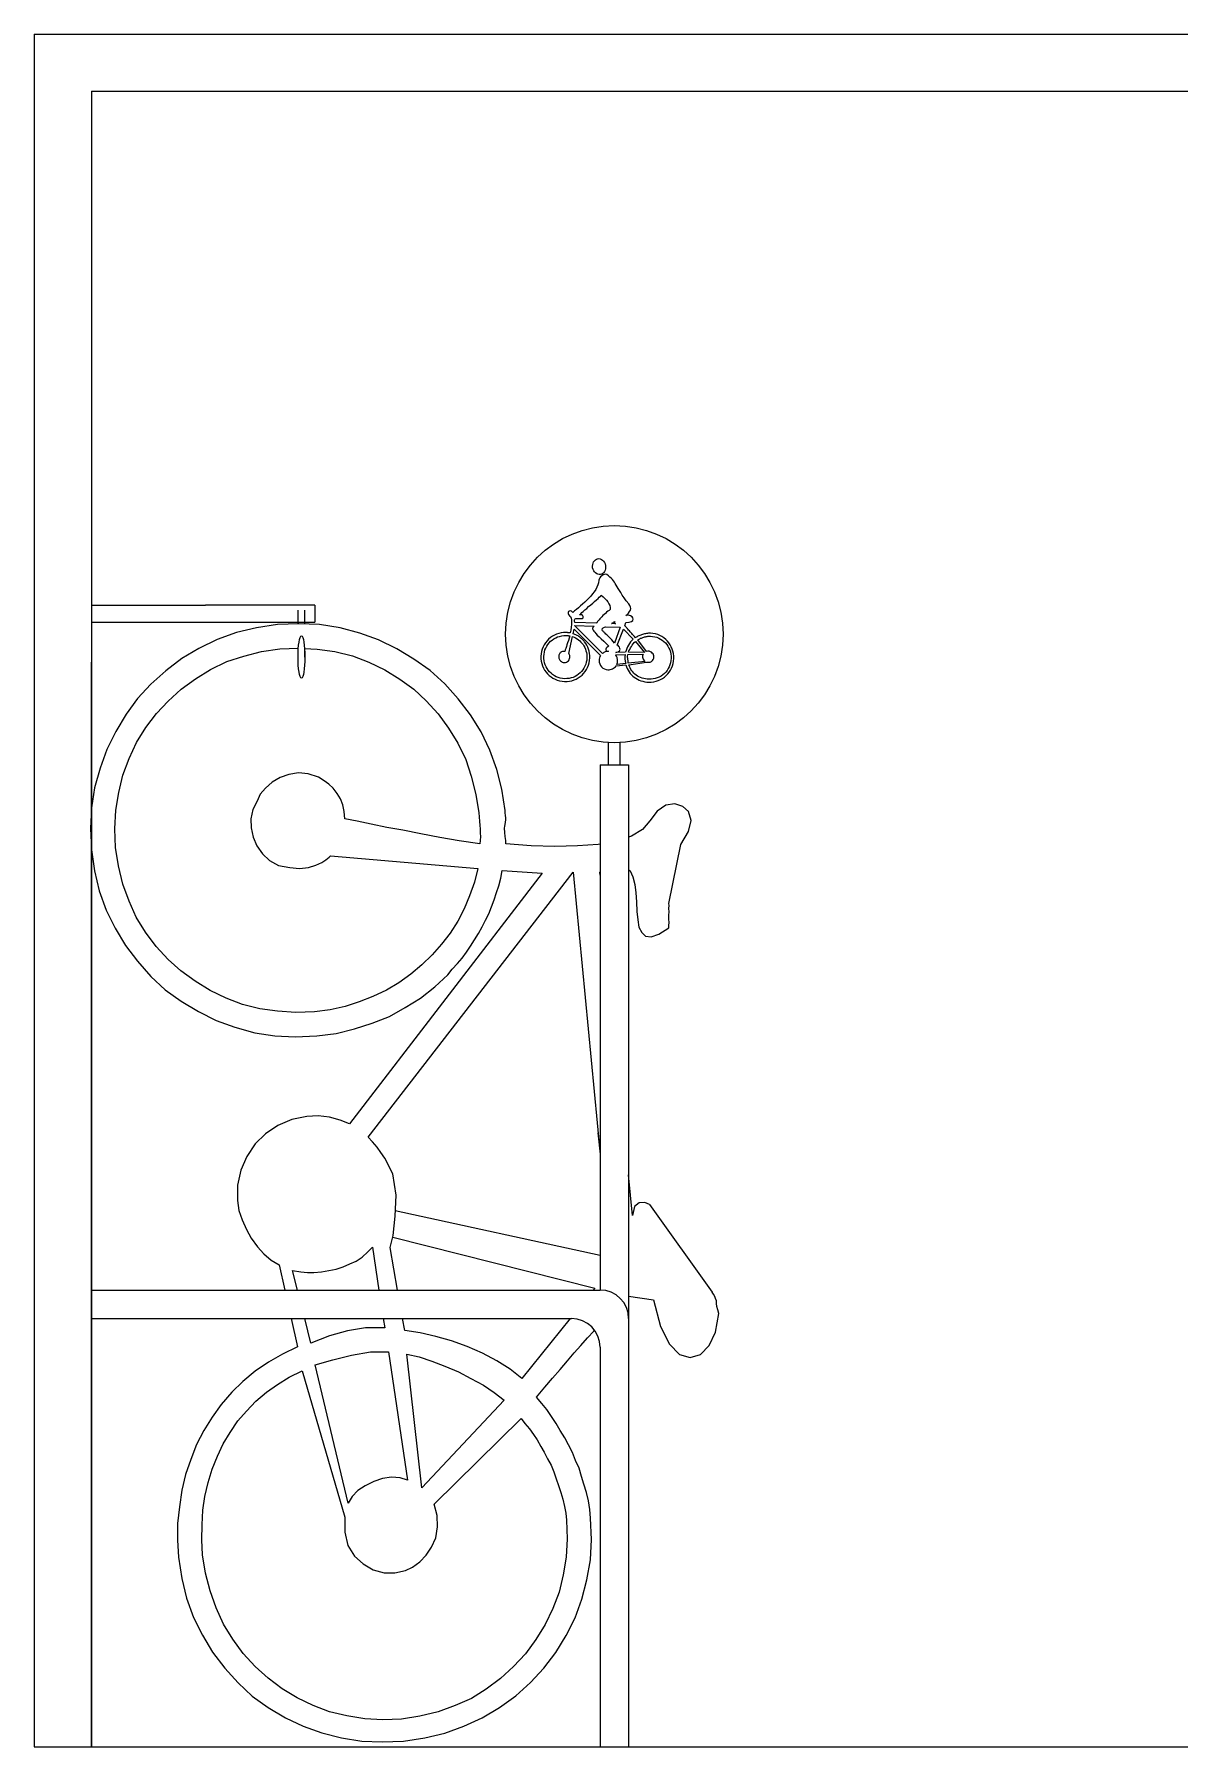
# Model space of a CAD drawing. Header units: millimetres. Extents: x 2878 to 6301, y 540 to 1980.
# Drawn here: x 2931.081 to 2933.086, y 904.068 to 907.068 of the extents above; entities that cross this region are included whole.
import ezdxf

# ---------------------------------------------------------------- set-up
doc = ezdxf.new("R2010")
doc.units = ezdxf.units.MM
doc.header["$LTSCALE"] = 4
doc.layers.add('COTAS', color=35, linetype='Continuous', lineweight=5)

msp = doc.modelspace()

# ---------------------------------------------------------------- linework, layer by layer
for points in [[(2932.0723, 905.9799), (2932.0713, 905.9781), (2932.0704, 905.976), (2932.0699, 905.9737), (2932.0697, 905.9714), (2932.0699, 905.9682), (2932.0708, 905.9652), (2932.0722, 905.9625), (2932.074, 905.9601), (2932.0764, 905.958), (2932.079, 905.9564), (2932.082, 905.9554), (2932.0851, 905.9549), (2932.0872, 905.9549), (2932.0892, 905.9553), (2932.0913, 905.956), (2932.0932, 905.9567), (2932.0951, 905.9578), (2932.0968, 905.9589), (2932.0982, 905.9603), (2932.0995, 905.9617), (2932.1168, 905.9634), (2932.1178, 905.9601), (2932.1191, 905.957), (2932.1206, 905.954), (2932.1224, 905.9512), (2932.1243, 905.9486), (2932.1265, 905.9461), (2932.1289, 905.9439), (2932.1314, 905.9419), (2932.1341, 905.94), (2932.137, 905.9384), (2932.14, 905.9369), (2932.1431, 905.9358), (2932.1464, 905.9348), (2932.1498, 905.934), (2932.1533, 905.9335), (2932.1568, 905.9333), (2932.1612, 905.9334), (2932.1654, 905.9338), (2932.1695, 905.9347), (2932.1734, 905.9361), (2932.1772, 905.9377), (2932.1808, 905.9398), (2932.1841, 905.9422), (2932.1872, 905.9447), (2932.19, 905.9477), (2932.1926, 905.951), (2932.1948, 905.9544), (2932.1967, 905.958), (2932.1982, 905.962), (2932.1994, 905.966), (2932.2001, 905.9702), (2932.2005, 905.9746), (2932.2004, 905.979), (2932.2, 905.9832), (2932.1991, 905.9873), (2932.1978, 905.9913), (2932.1962, 905.9951), (2932.1942, 905.9988), (2932.1919, 906.0022), (2932.1893, 906.0053), (2932.1864, 906.0082), (2932.1832, 906.0107), (2932.1798, 906.0131), (2932.1761, 906.0149), (2932.1723, 906.0165), (2932.1683, 906.0178), (2932.1641, 906.0185), (2932.1597, 906.0189), (2932.158, 906.019), (2932.1561, 906.0189), (2932.1543, 906.0187), (2932.1526, 906.0184), (2932.1509, 906.0181), (2932.1492, 906.0179), (2932.1475, 906.0173), (2932.1458, 906.0169), (2932.1441, 906.0163), (2932.1426, 906.0158), (2932.1409, 906.015), (2932.1394, 906.0143), (2932.1378, 906.0136), (2932.1363, 906.0128), (2932.1349, 906.0119), (2932.1334, 906.0111), (2932.1316, 906.013), (2932.13, 906.0148), (2932.1284, 906.0166), (2932.1268, 906.0184), (2932.1254, 906.02), (2932.124, 906.0215), (2932.1227, 906.0231), (2932.1214, 906.0245), (2932.1203, 906.0258), (2932.1193, 906.027), (2932.1184, 906.0281), (2932.1175, 906.0292), (2932.1167, 906.0302), (2932.1161, 906.0309), (2932.1155, 906.0316), (2932.1151, 906.0322), (2932.1166, 906.0376), (2932.1223, 906.0384), (2932.1262, 906.0398), (2932.1286, 906.0415), (2932.1294, 906.0436), (2932.129, 906.0458), (2932.1275, 906.0479), (2932.1249, 906.0495), (2932.1212, 906.0507), (2932.1204, 906.0506), (2932.1196, 906.0505), (2932.1191, 906.0505), (2932.1185, 906.0505), (2932.118, 906.0504), (2932.1175, 906.0503), (2932.1171, 906.0501), (2932.1166, 906.0499), (2932.1192, 906.0521), (2932.1215, 906.0544), (2932.1232, 906.0569), (2932.1245, 906.0594), (2932.1251, 906.0621), (2932.1249, 906.0647), (2932.1238, 906.0675), (2932.1218, 906.0702), (2932.1174, 906.076), (2932.1136, 906.0811), (2932.1104, 906.0858), (2932.1076, 906.0901), (2932.1052, 906.0939), (2932.1032, 906.0973), (2932.1013, 906.1005), (2932.0997, 906.1034), (2932.098, 906.106), (2932.0965, 906.1085), (2932.0949, 906.1108), (2932.0931, 906.1131), (2932.0911, 906.1152), (2932.0888, 906.1173), (2932.0861, 906.1195), (2932.083, 906.1217), (2932.0811, 906.1223), (2932.0789, 906.1221), (2932.0766, 906.1212), (2932.0745, 906.1198), (2932.0724, 906.118), (2932.0708, 906.1159), (2932.0696, 906.1138), (2932.0691, 906.1117), (2932.0686, 906.1075), (2932.0675, 906.1035), (2932.0658, 906.0994), (2932.0638, 906.0954), (2932.0613, 906.0915), (2932.0584, 906.0877), (2932.0552, 906.0839), (2932.0518, 906.0803), (2932.0483, 906.0767), (2932.0445, 906.0733), (2932.0408, 906.07), (2932.0372, 906.0668), (2932.0336, 906.0637), (2932.0301, 906.0608), (2932.0269, 906.058), (2932.0239, 906.0554), (2932.0214, 906.0574), (2932.0192, 906.0581), (2932.0173, 906.0578), (2932.0161, 906.0568), (2932.0154, 906.0552), (2932.0154, 906.0534), (2932.0164, 906.0515), (2932.0182, 906.0497), (2932.0198, 906.048), (2932.0208, 906.0455), (2932.0214, 906.0423), (2932.0217, 906.0385), (2932.0214, 906.0342), (2932.0209, 906.0295), (2932.0201, 906.0246), (2932.019, 906.0195), (2932.0183, 906.0196), (2932.0175, 906.0196), (2932.0167, 906.0196), (2932.0158, 906.0197), (2932.0154, 906.0198), (2932.0151, 906.0199), (2932.0146, 906.0201), (2932.0141, 906.0202), (2932.0137, 906.0202), (2932.0132, 906.0202), (2932.0126, 906.0202), (2932.0122, 906.0203), (2932.0077, 906.0202), (2932.0035, 906.0196), (2931.9994, 906.0187), (2931.9954, 906.0175), (2931.9916, 906.0157), (2931.988, 906.0136), (2931.9846, 906.0113), (2931.9814, 906.0086), (2931.9787, 906.0056), (2931.9761, 906.0024), (2931.9738, 905.9988), (2931.9719, 905.9952), (2931.9702, 905.9913), (2931.969, 905.9871), (2931.9683, 905.9829), (2931.9679, 905.9785), (2931.968, 905.9741), (2931.9685, 905.9699), (2931.9694, 905.9658), (2931.9707, 905.9618), (2931.9724, 905.958), (2931.9744, 905.9544), (2931.9768, 905.9509), (2931.9794, 905.9478), (2931.9823, 905.945), (2931.9856, 905.9425), (2931.989, 905.9401), (2931.9927, 905.9383), (2931.9966, 905.9366), (2932.0006, 905.9354), (2932.0048, 905.9347), (2932.0092, 905.9343), (2932.0136, 905.9344), (2932.0178, 905.9348), (2932.022, 905.9357), (2932.026, 905.9371), (2932.0298, 905.9387), (2932.0333, 905.9408), (2932.0368, 905.9432), (2932.0399, 905.9457), (2932.0427, 905.9487), (2932.0452, 905.952), (2932.0476, 905.9554), (2932.0495, 905.959), (2932.0511, 905.9629), (2932.0523, 905.967), (2932.053, 905.9712), (2932.0534, 905.9756), (2932.0534, 905.9797), (2932.053, 905.9835), (2932.0523, 905.9873), (2932.0514, 905.991), (2932.05, 905.9945), (2932.0485, 905.9979), (2932.0465, 906.0011), (2932.0444, 906.0041), (2932.0434, 906.0052), (2932.0423, 906.0064), (2932.0413, 906.0075), (2932.0402, 906.0086), (2932.0391, 906.0095), (2932.0379, 906.0105), (2932.0367, 906.0115), (2932.0354, 906.0125), (2932.0342, 906.0133), (2932.0329, 906.0142), (2932.0316, 906.0149), (2932.0302, 906.0157), (2932.0288, 906.0163), (2932.0274, 906.0169), (2932.0259, 906.0176), (2932.0244, 906.0181), (2932.026, 906.0262), (2932.0723, 905.9799)], [(2932.0672, 906.1495), (2932.0694, 906.1497), (2932.0716, 906.1492), (2932.0737, 906.1484), (2932.0758, 906.147), (2932.0774, 906.1452), (2932.079, 906.143), (2932.0801, 906.1406), (2932.0809, 906.1377), (2932.0812, 906.1348), (2932.081, 906.132), (2932.0803, 906.1295), (2932.0794, 906.1272), (2932.078, 906.1252), (2932.0764, 906.1237), (2932.0744, 906.1226), (2932.0722, 906.1221), (2932.07, 906.1219), (2932.0678, 906.1223), (2932.0656, 906.1232), (2932.0637, 906.1246), (2932.0619, 906.1263), (2932.0604, 906.1284), (2932.0592, 906.1308), (2932.0584, 906.1335), (2932.0583, 906.1364), (2932.0585, 906.1391), (2932.0591, 906.1416), (2932.0602, 906.144), (2932.0615, 906.146), (2932.0632, 906.1477), (2932.0651, 906.1489), (2932.0672, 906.1495)], [(2932.0356, 906.0514), (2932.0362, 906.0519), (2932.0375, 906.0532), (2932.0395, 906.055), (2932.0419, 906.0571), (2932.0448, 906.0597), (2932.048, 906.0625), (2932.0514, 906.0655), (2932.055, 906.0687), (2932.0585, 906.0717), (2932.0618, 906.0747), (2932.065, 906.0775), (2932.0679, 906.08), (2932.0701, 906.0821), (2932.0721, 906.0838), (2932.0733, 906.0851), (2932.0736, 906.0855), (2932.0771, 906.0825), (2932.0802, 906.0795), (2932.0829, 906.0766), (2932.0852, 906.0737), (2932.087, 906.0707), (2932.0883, 906.0675), (2932.089, 906.0641), (2932.0892, 906.0604), (2932.0871, 906.0589), (2932.0849, 906.0574), (2932.0828, 906.0557), (2932.0807, 906.0538), (2932.0785, 906.0519), (2932.0765, 906.0499), (2932.0746, 906.0479), (2932.0727, 906.046), (2932.071, 906.0441), (2932.0696, 906.0424), (2932.0683, 906.0408), (2932.067, 906.0395), (2932.0662, 906.0383), (2932.0656, 906.0374), (2932.0652, 906.037), (2932.0651, 906.0367), (2932.0273, 906.038), (2932.0265, 906.0405), (2932.0264, 906.0423), (2932.027, 906.0435), (2932.0279, 906.0443), (2932.0292, 906.0447), (2932.0309, 906.0449), (2932.0326, 906.0448), (2932.0345, 906.0448), (2932.0364, 906.0446), (2932.0382, 906.0445), (2932.0397, 906.0446), (2932.0409, 906.045), (2932.0417, 906.0457), (2932.042, 906.0469), (2932.0417, 906.0485), (2932.0406, 906.0507), (2932.0401, 906.0508), (2932.0396, 906.0509), (2932.0389, 906.0509), (2932.0381, 906.0511), (2932.0374, 906.0512), (2932.0367, 906.0512), (2932.0361, 906.0514), (2932.0356, 906.0514)], [(2932.0714, 905.6494), (2932.0683, 905.6488), (2932.0319, 905.6463), (2931.9923, 905.6455), (2931.9506, 905.6465), (2931.9067, 905.6503), (2931.9062, 905.6561), (2931.9055, 905.663), (2931.9048, 905.6699), (2931.9041, 905.6777), (2931.9048, 905.6808), (2931.9055, 905.6838), (2931.9061, 905.6879), (2931.9067, 905.6918), (2931.9064, 905.6958), (2931.906, 905.6997), (2931.9055, 905.7046), (2931.9051, 905.7085), (2931.8996, 905.7457), (2931.8904, 905.7804), (2931.8783, 905.8139), (2931.8633, 905.8462), (2931.8446, 905.8761), (2931.8232, 905.9038), (2931.7999, 905.9303), (2931.7739, 905.9536), (2931.7452, 905.9736), (2931.7158, 905.9916), (2931.6836, 906.0074), (2931.6508, 906.0191), (2931.6162, 906.0287), (2931.58, 906.0341), (2931.5442, 906.0357), (2931.5067, 906.0341), (2931.4696, 906.0286), (2931.4347, 906.0203), (2931.4012, 906.0082), (2931.3691, 905.9923), (2931.3391, 905.9746), (2931.3114, 905.9531), (2931.2849, 905.9298), (2931.2615, 905.9048), (2931.2414, 905.8771), (2931.2235, 905.8467), (2931.2076, 905.8155), (2931.1959, 905.7827), (2931.1863, 905.7481), (2931.1808, 905.7129), (2931.1792, 905.6771), (2931.1808, 905.6396), (2931.1863, 905.6025), (2931.1946, 905.5676), (2931.2067, 905.5341), (2931.2226, 905.502), (2931.2403, 905.4719), (2931.2618, 905.4443), (2931.2851, 905.4178), (2931.3101, 905.3944), (2931.3378, 905.3743), (2931.3682, 905.3564), (2931.3994, 905.3405), (2931.4322, 905.3288), (2931.4668, 905.3192), (2931.502, 905.3137), (2931.5378, 905.3121), (2931.5753, 905.3137), (2931.6095, 905.3179), (2931.6414, 905.3259), (2931.6722, 905.3358), (2931.7028, 905.3476), (2931.73, 905.3631), (2931.7572, 905.3795), (2931.782, 905.3997), (2931.8048, 905.4207), (2931.8127, 905.4304), (2931.8217, 905.4401), (2931.8297, 905.4498), (2931.8376, 905.4605), (2931.8445, 905.471), (2931.8514, 905.4816), (2931.8583, 905.4931), (2931.8651, 905.5047), (2931.871, 905.5161), (2931.8768, 905.5276), (2931.8816, 905.5399), (2931.8863, 905.5522), (2931.8901, 905.5645), (2931.8939, 905.5767), (2931.8976, 905.59), (2931.9003, 905.6031), (2931.97, 905.5988), (2931.6325, 905.1597)], [(2932.0756, 905.9834), (2932.0267, 906.0326), (2932.0613, 906.0314), (2932.0607, 906.0307), (2932.06, 906.0301), (2932.0594, 906.0296), (2932.0589, 906.029), (2932.0585, 906.0283), (2932.0584, 906.0276), (2932.0583, 906.0267), (2932.0587, 906.0256), (2932.0594, 906.0242), (2932.0605, 906.0227), (2932.062, 906.0207), (2932.064, 906.0185), (2932.0666, 906.0157), (2932.0697, 906.0126), (2932.0736, 906.0089), (2932.0781, 906.0048), (2932.087, 905.9963), (2932.0839, 905.9945), (2932.0821, 905.9927), (2932.0813, 905.9912), (2932.0814, 905.9898), (2932.0822, 905.9887), (2932.0833, 905.9878), (2932.0847, 905.9873), (2932.0862, 905.9873), (2932.0847, 905.9872), (2932.0832, 905.987), (2932.0818, 905.9867), (2932.0804, 905.9863), (2932.0791, 905.9857), (2932.0779, 905.985), (2932.0767, 905.9842), (2932.0756, 905.9834)], [(2932.0968, 906.0018), (2932.0943, 906.0047), (2932.092, 906.0072), (2932.0899, 906.0095), (2932.088, 906.0116), (2932.0863, 906.0134), (2932.0846, 906.015), (2932.0831, 906.0164), (2932.0818, 906.0176), (2932.0805, 906.0188), (2932.0794, 906.0198), (2932.0784, 906.0208), (2932.0775, 906.0216), (2932.0767, 906.0225), (2932.0759, 906.0233), (2932.0753, 906.0241), (2932.0747, 906.025), (2932.075, 906.0257), (2932.0752, 906.0264), (2932.0757, 906.027), (2932.0762, 906.0277), (2932.077, 906.0283), (2932.078, 906.0289), (2932.0793, 906.0296), (2932.0808, 906.0302), (2932.1068, 906.0298), (2932.0968, 906.0018)], [(2932.0987, 906.0356), (2932.0915, 906.0358), (2932.092, 906.0362), (2932.0926, 906.0365), (2932.0932, 906.0368), (2932.0938, 906.0373), (2932.0945, 906.0377), (2932.0952, 906.0383), (2932.0962, 906.0389), (2932.0971, 906.0397), (2932.0965, 906.0384), (2932.0966, 906.0373), (2932.0974, 906.0363), (2932.0987, 906.0356)], [(2932.0233, 906.0131), (2932.0261, 906.0121), (2932.0287, 906.0107), (2932.0313, 906.0092), (2932.0336, 906.0076), (2932.0359, 906.0057), (2932.0379, 906.0036), (2932.0398, 906.0015), (2932.0416, 905.9991), (2932.0433, 905.9966), (2932.0447, 905.9938), (2932.0459, 905.9911), (2932.0468, 905.9882), (2932.0476, 905.9852), (2932.0482, 905.9822), (2932.0484, 905.979), (2932.0484, 905.9757), (2932.048, 905.9719), (2932.0473, 905.9682), (2932.0464, 905.9646), (2932.045, 905.9612), (2932.0432, 905.958), (2932.0413, 905.9549), (2932.039, 905.9521), (2932.0364, 905.9495), (2932.0338, 905.9471), (2932.0308, 905.945), (2932.0276, 905.9432), (2932.0243, 905.9417), (2932.0207, 905.9407), (2932.0171, 905.9399), (2932.0132, 905.9394), (2932.0094, 905.9393), (2932.0055, 905.9397), (2932.0017, 905.9404), (2931.9981, 905.9415), (2931.9947, 905.9427), (2931.9915, 905.9445), (2931.9884, 905.9465), (2931.9856, 905.9488), (2931.983, 905.9513), (2931.9807, 905.9541), (2931.9786, 905.9571), (2931.9769, 905.9603), (2931.9753, 905.9636), (2931.9742, 905.9671), (2931.9735, 905.9708), (2931.973, 905.9745), (2931.9729, 905.9783), (2931.9733, 905.9822), (2931.974, 905.986), (2931.975, 905.9896), (2931.9764, 905.993), (2931.9781, 905.9962), (2931.9801, 905.9993), (2931.9824, 906.0022), (2931.9848, 906.0048), (2931.9876, 906.007), (2931.9906, 906.0091), (2931.9938, 906.0109), (2931.9971, 906.0124), (2932.0006, 906.0135), (2932.0043, 906.0142), (2932.0081, 906.0147), (2932.012, 906.0148), (2932.0128, 906.0147), (2932.0137, 906.0147), (2932.0145, 906.0147), (2932.0154, 906.0147), (2932.0162, 906.0145), (2932.0169, 906.0145), (2932.0177, 906.0144), (2932.0184, 906.0142), (2932.0172, 906.0101), (2932.016, 906.0061), (2932.0147, 906.0023), (2932.0135, 905.9988), (2932.0125, 905.9955), (2932.0114, 905.9924), (2932.0104, 905.9897), (2932.0096, 905.9871), (2932.0081, 905.9872), (2932.0067, 905.9871), (2932.0054, 905.9868), (2932.0042, 905.9862), (2932.003, 905.9856), (2932.0021, 905.9848), (2932.0012, 905.9839), (2932.0004, 905.9829), (2931.9994, 905.9808), (2931.999, 905.9789), (2931.999, 905.9769), (2931.9994, 905.975), (2932.0002, 905.9732), (2932.0012, 905.9717), (2932.0023, 905.9705), (2932.0037, 905.9696), (2932.0052, 905.9685), (2932.0071, 905.9678), (2932.009, 905.9677), (2932.0109, 905.9678), (2932.0128, 905.9683), (2932.0146, 905.9693), (2932.0162, 905.9706), (2932.0174, 905.9723), (2932.0182, 905.9746), (2932.0186, 905.9765), (2932.0186, 905.9784), (2932.0183, 905.9799), (2932.0179, 905.9812), (2932.0175, 905.9822), (2932.0171, 905.9829), (2932.0168, 905.9832), (2932.0233, 906.0131)], [(2932.1162, 905.9858), (2932.0989, 905.985), (2932.1029, 905.9865), (2932.1054, 905.9884), (2932.1064, 905.9903), (2932.1063, 905.9924), (2932.1056, 905.9943), (2932.1044, 905.996), (2932.103, 905.9972), (2932.1016, 905.998), (2932.1126, 906.0259), (2932.1293, 906.0085), (2932.127, 906.0064), (2932.1249, 906.0039), (2932.123, 906.0012), (2932.1212, 905.9982), (2932.1196, 905.9951), (2932.1183, 905.992), (2932.1172, 905.9889), (2932.1162, 905.9858)], [(2932.1211, 905.9856), (2932.122, 905.988), (2932.1233, 905.9905), (2932.1247, 905.9931), (2932.1262, 905.9957), (2932.1279, 905.9981), (2932.1296, 906.0005), (2932.1314, 906.0025), (2932.1332, 906.0043), (2932.149, 905.9851), (2932.1211, 905.9856)], [(2932.153, 905.9685), (2932.1561, 905.9681), (2932.1589, 905.9683), (2932.1613, 905.9694), (2932.1631, 905.971), (2932.1645, 905.9729), (2932.1654, 905.9751), (2932.1657, 905.9773), (2932.1656, 905.9795), (2932.1651, 905.9811), (2932.1642, 905.9827), (2932.1629, 905.9842), (2932.1615, 905.9855), (2932.1597, 905.9866), (2932.1575, 905.9873), (2932.1551, 905.9875), (2932.1527, 905.9872), (2932.1374, 906.0073), (2932.1386, 906.008), (2932.1398, 906.0087), (2932.1411, 906.0094), (2932.1423, 906.0101), (2932.1437, 906.0106), (2932.145, 906.0111), (2932.1464, 906.0117), (2932.1478, 906.0122), (2932.1492, 906.0126), (2932.1508, 906.0129), (2932.1522, 906.0132), (2932.1537, 906.0135), (2932.1551, 906.0137), (2932.1566, 906.0139), (2932.158, 906.0139), (2932.1595, 906.0139), (2932.1634, 906.0135), (2932.1671, 906.0128), (2932.1707, 906.0118), (2932.1741, 906.0105), (2932.1773, 906.0087), (2932.1804, 906.0068), (2932.1832, 906.0044), (2932.1858, 906.0019), (2932.1882, 905.9991), (2932.1903, 905.9962), (2932.192, 905.9929), (2932.1936, 905.9896), (2932.1946, 905.9861), (2932.1954, 905.9825), (2932.1959, 905.9786), (2932.196, 905.9747), (2932.1956, 905.9709), (2932.1949, 905.9672), (2932.1938, 905.9636), (2932.1925, 905.9602), (2932.1908, 905.957), (2932.1888, 905.9539), (2932.1865, 905.951), (2932.184, 905.9485), (2932.1812, 905.9461), (2932.1782, 905.944), (2932.175, 905.9422), (2932.1717, 905.9407), (2932.1682, 905.9397), (2932.1645, 905.9389), (2932.1608, 905.9384), (2932.1569, 905.9383), (2932.1538, 905.9385), (2932.1508, 905.939), (2932.1478, 905.9396), (2932.145, 905.9404), (2932.1422, 905.9414), (2932.1396, 905.9425), (2932.1371, 905.944), (2932.1347, 905.9455), (2932.1325, 905.9472), (2932.1304, 905.9491), (2932.1286, 905.9512), (2932.1268, 905.9533), (2932.1252, 905.9557), (2932.1239, 905.9582), (2932.1227, 905.9608), (2932.1218, 905.9637), (2932.153, 905.9685)], [(2931.8574, 905.6069), (2931.8518, 905.5826), (2931.8431, 905.559), (2931.8334, 905.5363), (2931.8226, 905.5145), (2931.8087, 905.4934), (2931.7937, 905.4741), (2931.7777, 905.4558), (2931.7595, 905.4382), (2931.7403, 905.4215), (2931.719, 905.4066), (2931.6974, 905.3936), (2931.6737, 905.3825), (2931.6498, 905.3733), (2931.6249, 905.365), (2931.5986, 905.3595), (2931.5712, 905.3559), (2931.5387, 905.3548), (2931.5068, 905.3567), (2931.4757, 905.3607), (2931.4453, 905.3687), (2931.4165, 905.3798), (2931.3885, 905.393), (2931.3622, 905.4093), (2931.3376, 905.4277), (2931.315, 905.4474), (2931.294, 905.4702), (2931.2758, 905.4952), (2931.2594, 905.5213), (2931.2468, 905.5498), (2931.2361, 905.5795), (2931.228, 905.6114), (2931.223, 905.6436), (2931.2219, 905.6762), (2931.2237, 905.7091), (2931.2287, 905.7402), (2931.2357, 905.7706), (2931.2468, 905.7994), (2931.26, 905.8274), (2931.2763, 905.8537), (2931.2948, 905.8783), (2931.3155, 905.9), (2931.3382, 905.921), (2931.3632, 905.9392), (2931.3894, 905.9556), (2931.4178, 905.9692), (2931.4476, 905.9789), (2931.4785, 905.9868), (2931.5107, 905.9919), (2931.5433, 905.993)], [(2931.5541, 905.9924), (2931.5762, 905.9912), (2931.6072, 905.9872), (2931.6377, 905.9792), (2931.6665, 905.9681), (2931.6945, 905.9549), (2931.7208, 905.9386), (2931.7453, 905.9211), (2931.767, 905.9004), (2931.788, 905.8777), (2931.8062, 905.8526), (2931.8226, 905.8265), (2931.8362, 905.798), (2931.8459, 905.7683), (2931.854, 905.7364), (2931.859, 905.7041), (2931.8596, 905.6973), (2931.8604, 905.6894), (2931.861, 905.6826), (2931.8617, 905.6757), (2931.8614, 905.6687), (2931.8619, 905.6628), (2931.8616, 905.6559), (2931.8612, 905.6499), (2931.825, 905.6553), (2931.7908, 905.661), (2931.7575, 905.6677), (2931.7262, 905.6737), (2931.698, 905.6789), (2931.6708, 905.6842), (2931.6464, 905.6899), (2931.6243, 905.6937), (2931.6231, 905.7064), (2931.621, 905.7181), (2931.617, 905.7287), (2931.6112, 905.738), (2931.6044, 905.7473), (2931.5967, 905.7544), (2931.5882, 905.7606), (2931.5787, 905.7666), (2931.5603, 905.7728), (2931.5433, 905.7742), (2931.5267, 905.7716), (2931.5114, 905.7662), (2931.4974, 905.7579), (2931.4854, 905.7478), (2931.4765, 905.7371), (2931.4708, 905.7247), (2931.4633, 905.7101), (2931.4599, 905.6939), (2931.4604, 905.6781), (2931.4639, 905.6616), (2931.4703, 905.6464), (2931.4806, 905.6325), (2931.4926, 905.6208), (2931.5082, 905.6123), (2931.5284, 905.6083), (2931.5454, 905.607), (2931.5611, 905.6084), (2931.5736, 905.6126), (2931.584, 905.6176), (2931.5915, 905.6222), (2931.597, 905.6267), (2931.5997, 905.629), (2931.8574, 905.6069)], [(2932.1164, 905.9662), (2932.1009, 905.9644), (2932.1015, 905.966), (2932.1017, 905.9674), (2932.1019, 905.9687), (2932.102, 905.9703), (2932.1019, 905.9718), (2932.1018, 905.9733), (2932.1015, 905.9749), (2932.1011, 905.9763), (2932.1007, 905.9777), (2932.1, 905.979), (2932.0992, 905.9803), (2932.0983, 905.9814), (2932.1152, 905.9817), (2932.1147, 905.9778), (2932.1148, 905.974), (2932.1154, 905.9702), (2932.1164, 905.9662)], [(2932.1502, 905.9696), (2932.1209, 905.9665), (2932.1204, 905.9702), (2932.1199, 905.9742), (2932.1197, 905.9782), (2932.1202, 905.9819), (2932.147, 905.9824), (2932.1464, 905.9809), (2932.146, 905.9791), (2932.146, 905.9773), (2932.1464, 905.9754), (2932.1471, 905.9735), (2932.1478, 905.9719), (2932.149, 905.9705), (2932.1502, 905.9696)], [(2932.192, 905.5457), (2932.2129, 905.6487), (2932.2265, 905.6718), (2932.2307, 905.691), (2932.2262, 905.7064), (2932.2164, 905.7154), (2932.2021, 905.72), (2932.1865, 905.7175), (2932.1717, 905.7072), (2932.1584, 905.6901), (2932.146, 905.675), (2932.1263, 905.6632), (2932.1214, 905.6616)], [(2931.6655, 905.1361), (2932.0244, 905.6001), (2932.0714, 905.1063)], [(2932.0714, 905.5954), (2932.0709, 905.6005), (2932.0714, 905.6008)], [(2932.1214, 905.6053), (2932.1242, 905.6026), (2932.1291, 905.5922), (2932.1324, 905.5786), (2932.1338, 905.5639), (2932.1353, 905.5482), (2932.1359, 905.5314), (2932.1373, 905.5167), (2932.1395, 905.504), (2932.1443, 905.4946), (2932.1509, 905.4883), (2932.1609, 905.4873), (2932.1744, 905.4915), (2932.1921, 905.5031), (2932.1917, 905.507), (2932.1922, 905.5121), (2932.1917, 905.5179), (2932.192, 905.5249), (2932.1924, 905.5309), (2932.1919, 905.5368), (2932.1924, 905.5418), (2932.192, 905.5457)], [(2931.6325, 905.1597), (2931.6161, 905.166), (2931.5977, 905.1712), (2931.5777, 905.1733), (2931.558, 905.1724), (2931.5318, 905.167), (2931.507, 905.1566), (2931.4857, 905.1418), (2931.4675, 905.1242), (2931.4528, 905.102), (2931.4422, 905.0782), (2931.4368, 905.0519), (2931.4364, 905.0252), (2931.439, 905.0076), (2931.4445, 904.9913), (2931.4521, 904.9742), (2931.4605, 904.9591), (2931.4718, 904.9443), (2931.4829, 904.9315), (2931.4958, 904.9209), (2931.5095, 904.9123), (2931.5194, 904.8683)], [(2931.7037, 904.9426), (2931.7092, 904.9638), (2931.7092, 904.9638), (2931.7124, 904.9975), (2931.7144, 905.0343), (2931.7086, 905.0722), (2931.6947, 905.0992), (2931.6878, 905.1095), (2931.681, 905.1188), (2931.6732, 905.1279), (2931.6655, 905.1361)], [(2932.0678, 905.1437), (2932.0714, 905.1063)], [(2932.1281, 904.9989), (2932.1214, 905.0699)], [(2932.1578, 905.018), (2932.1499, 905.0219), (2932.1401, 905.0212), (2932.1319, 905.0147), (2932.1281, 904.9989)], [(2932.1578, 905.018), (2932.1578, 905.018), (2932.2677, 904.8646)], [(2932.0714, 904.9286), (2931.7129, 905.0071)], [(2931.7084, 904.9607), (2932.062, 904.8718), (2932.0592, 904.8683)], [(2931.5418, 904.8683), (2931.5332, 904.9026), (2931.5473, 904.9), (2931.5593, 904.8992), (2931.5701, 904.8992), (2931.5839, 904.9005), (2931.5966, 904.9027), (2931.6092, 904.9049), (2931.6217, 904.9091), (2931.6331, 904.9141), (2931.6445, 904.9192), (2931.6547, 904.9261), (2931.6648, 904.935), (2931.6729, 904.9437), (2931.6843, 904.8683)], [(2931.7168, 904.8683), (2931.7037, 904.9426), (2931.7037, 904.9426), (2931.7037, 904.9426)], [(2932.1214, 904.8577), (2932.165, 904.8509), (2932.1774, 904.8045), (2932.1932, 904.7733), (2932.2108, 904.7552), (2932.2291, 904.75), (2932.2474, 904.7557), (2932.2627, 904.771), (2932.2733, 904.7948), (2932.2792, 904.8271), (2932.2775, 904.8338), (2932.276, 904.8396), (2932.2755, 904.8445), (2932.2751, 904.8494), (2932.2737, 904.8533), (2932.2724, 904.8571), (2932.27, 904.8609), (2932.2677, 904.8646)], [(2931.5307, 904.8183), (2931.5419, 904.7688), (2931.5154, 904.7563), (2931.491, 904.7421), (2931.4678, 904.7261), (2931.4457, 904.7081), (2931.4267, 904.6895), (2931.408, 904.6679), (2931.3922, 904.6456), (2931.3776, 904.6224), (2931.3651, 904.5975), (2931.3547, 904.5717), (2931.3454, 904.5451), (2931.339, 904.5178), (2931.3349, 904.4886), (2931.3317, 904.4596), (2931.3316, 904.4299), (2931.3334, 904.4003), (2931.3389, 904.3632), (2931.3472, 904.3284), (2931.3593, 904.2948), (2931.3751, 904.2637), (2931.3928, 904.2337), (2931.4143, 904.206), (2931.4375, 904.1805), (2931.4625, 904.1571), (2931.4902, 904.137), (2931.5206, 904.1191), (2931.5517, 904.1042), (2931.5845, 904.0925), (2931.619, 904.0839), (2931.6542, 904.0783), (2931.69, 904.0767), (2931.7275, 904.0783), (2931.7646, 904.0838), (2931.7995, 904.0921), (2931.833, 904.1042), (2931.8652, 904.1192), (2931.8952, 904.1369), (2931.924, 904.1574), (2931.9495, 904.1807), (2931.9729, 904.2057), (2931.994, 904.2334), (2932.012, 904.2629), (2932.0278, 904.2941), (2932.0396, 904.3269), (2932.0483, 904.3604), (2932.0548, 904.3957), (2932.0564, 904.4315), (2932.0548, 904.469), (2932.0534, 904.4837), (2932.0509, 904.4993), (2932.0475, 904.5138), (2932.0432, 904.5283), (2932.0389, 904.5418), (2932.0346, 904.5562), (2932.0284, 904.5695), (2932.023, 904.5838), (2932.0159, 904.597), (2932.0097, 904.6093), (2932.0016, 904.6224), (2931.9944, 904.6346), (2931.9863, 904.6467), (2931.9783, 904.6588), (2931.9693, 904.6698), (2931.9603, 904.6809), (2931.9746, 904.698), (2931.9879, 904.7142), (2932.0013, 904.7293), (2932.0147, 904.7445), (2932.0262, 904.7584), (2932.0379, 904.7714), (2932.0495, 904.7844), (2932.0603, 904.7963), (2932.0617, 904.7979)], [(2931.5651, 904.775), (2931.5543, 904.8183)], [(2931.6918, 904.8183), (2931.6943, 904.8021), (2931.6606, 904.8019), (2931.6294, 904.7969), (2931.5976, 904.7879), (2931.5651, 904.775)], [(2931.7294, 904.7975), (2931.7257, 904.8183)], [(2932.019, 904.8183), (2931.9345, 904.7131), (2931.9141, 904.7299), (2931.8909, 904.7446), (2931.8658, 904.758), (2931.839, 904.7693), (2931.8113, 904.7796), (2931.7839, 904.7868), (2931.7565, 904.7932), (2931.7294, 904.7975)], [(2931.6304, 904.495), (2931.5727, 904.7371), (2931.6036, 904.7459), (2931.6365, 904.754), (2931.6696, 904.7601), (2931.7012, 904.7602), (2931.7345, 904.5355), (2931.7213, 904.5392), (2931.7063, 904.5408), (2931.6907, 904.5383), (2931.6753, 904.5329), (2931.6602, 904.5255), (2931.6471, 904.5173), (2931.6372, 904.5065), (2931.6304, 904.495)], [(2931.7333, 904.7563), (2931.7546, 904.7514), (2931.7771, 904.7436), (2931.7997, 904.7349), (2931.8234, 904.7252), (2931.8453, 904.7135), (2931.8672, 904.7017), (2931.8863, 904.6887), (2931.9034, 904.6754), (2931.7596, 904.5221), (2931.7333, 904.7563)], [(2931.6248, 904.4707), (2931.6244, 904.4439), (2931.6296, 904.4206), (2931.6412, 904.4019), (2931.6564, 904.3885), (2931.6742, 904.3783), (2931.6935, 904.3732), (2931.7123, 904.373), (2931.7308, 904.3768), (2931.7431, 904.3829), (2931.7561, 904.392), (2931.7668, 904.404), (2931.7764, 904.4177), (2931.7837, 904.4343), (2931.7869, 904.4534), (2931.786, 904.4731), (2931.7811, 904.4934), (2931.9332, 904.6436), (2931.94, 904.6343), (2931.9478, 904.6252), (2931.9547, 904.615), (2931.9616, 904.6057), (2931.9676, 904.5944), (2931.9735, 904.5841), (2931.9795, 904.5727), (2931.9856, 904.5614), (2931.9906, 904.55), (2931.9948, 904.5376), (2931.9988, 904.5261), (2932.003, 904.5136), (2932.0061, 904.502), (2932.0093, 904.4894), (2932.0114, 904.4777), (2932.0126, 904.465), (2932.0137, 904.4324), (2932.0118, 904.4005), (2932.0068, 904.3694), (2931.9998, 904.3389), (2931.9887, 904.3102), (2931.9755, 904.2822), (2931.9592, 904.2559), (2931.9407, 904.2313), (2931.9201, 904.2086), (2931.8973, 904.1876), (2931.8723, 904.1694), (2931.8462, 904.153), (2931.8177, 904.1404), (2931.788, 904.1296), (2931.756, 904.1217), (2931.7239, 904.1166), (2931.6913, 904.1155), (2931.6594, 904.1174), (2931.6282, 904.1224), (2931.5978, 904.1294), (2931.5691, 904.1405), (2931.5411, 904.1537), (2931.5147, 904.17), (2931.4902, 904.1885), (2931.4674, 904.2091), (2931.4465, 904.2318), (2931.4283, 904.2568), (2931.4119, 904.283), (2931.3993, 904.3115), (2931.3885, 904.3412), (2931.3806, 904.3722), (2931.3756, 904.4043), (2931.374, 904.4309), (2931.3746, 904.4568), (2931.3761, 904.4827), (2931.3797, 904.5067), (2931.3853, 904.531), (2931.392, 904.5545), (2931.4017, 904.5772), (2931.4116, 904.5989), (2931.4235, 904.6189), (2931.4374, 904.639), (2931.4526, 904.6563), (2931.4688, 904.6737), (2931.4871, 904.6893), (2931.5066, 904.7031), (2931.5272, 904.7159), (2931.5499, 904.727), (2931.6248, 904.4707)]]:
    msp.add_lwpolyline(points)
at = {"layer": 'COTAS'}
for p, q in [((2931.0808, 907.0683), (2931.0808, 904.0683)), ((2931.0808, 907.0683), (2935.1938, 907.0683)), ((2931.1808, 906.9683), (2935.0938, 906.9683)), ((2931.1808, 906.9683), (2931.1808, 904.0683)), ((2931.1808, 906.0683), (2931.3808, 906.0683)), ((2931.5719, 906.0683), (2931.3808, 906.0683)), ((2931.5719, 906.0683), (2931.5719, 906.0383)), ((2931.1808, 906.0383), (2931.5719, 906.0383)), ((2931.5426, 906.0356), (2931.5426, 906.0591)), ((2931.5546, 906.0352), (2931.5546, 906.0591)), ((2931.5426, 905.9772), (2931.5426, 905.993)), ((2931.5546, 905.9772), (2931.5546, 905.9924)), ((2931.1808, 904.0683), (2931.1808, 905.9683)), ((2932.0864, 905.7884), (2932.0864, 905.8274)), ((2932.1064, 905.7884), (2932.1064, 905.8274)), ((2932.0714, 905.7884), (2932.0714, 904.8683)), ((2932.0714, 905.7884), (2932.1214, 905.7884)), ((2932.1214, 905.7884), (2932.1214, 904.0683)), ((2931.1808, 904.8683), (2932.0714, 904.8683)), ((2931.1808, 904.8183), (2932.0214, 904.8183)), ((2932.0714, 904.7683), (2932.0714, 904.0683)), ((2931.0808, 904.0683), (2935.1938, 904.0683))]:
    msp.add_line(p, q, dxfattribs=at)
msp.add_circle((2932.0964, 906.0174), 0.1903, dxfattribs=at)
for centre in [(2932.0714, 904.8183), (2932.0214, 904.7683)]:
    msp.add_arc(centre, 0.05, 0, 90, dxfattribs=at)
msp.add_ellipse((2931.5486, 905.9772), major_axis=(0, -0.0371), ratio=0.161348, dxfattribs=at)

doc.saveas('drawing.dxf')
